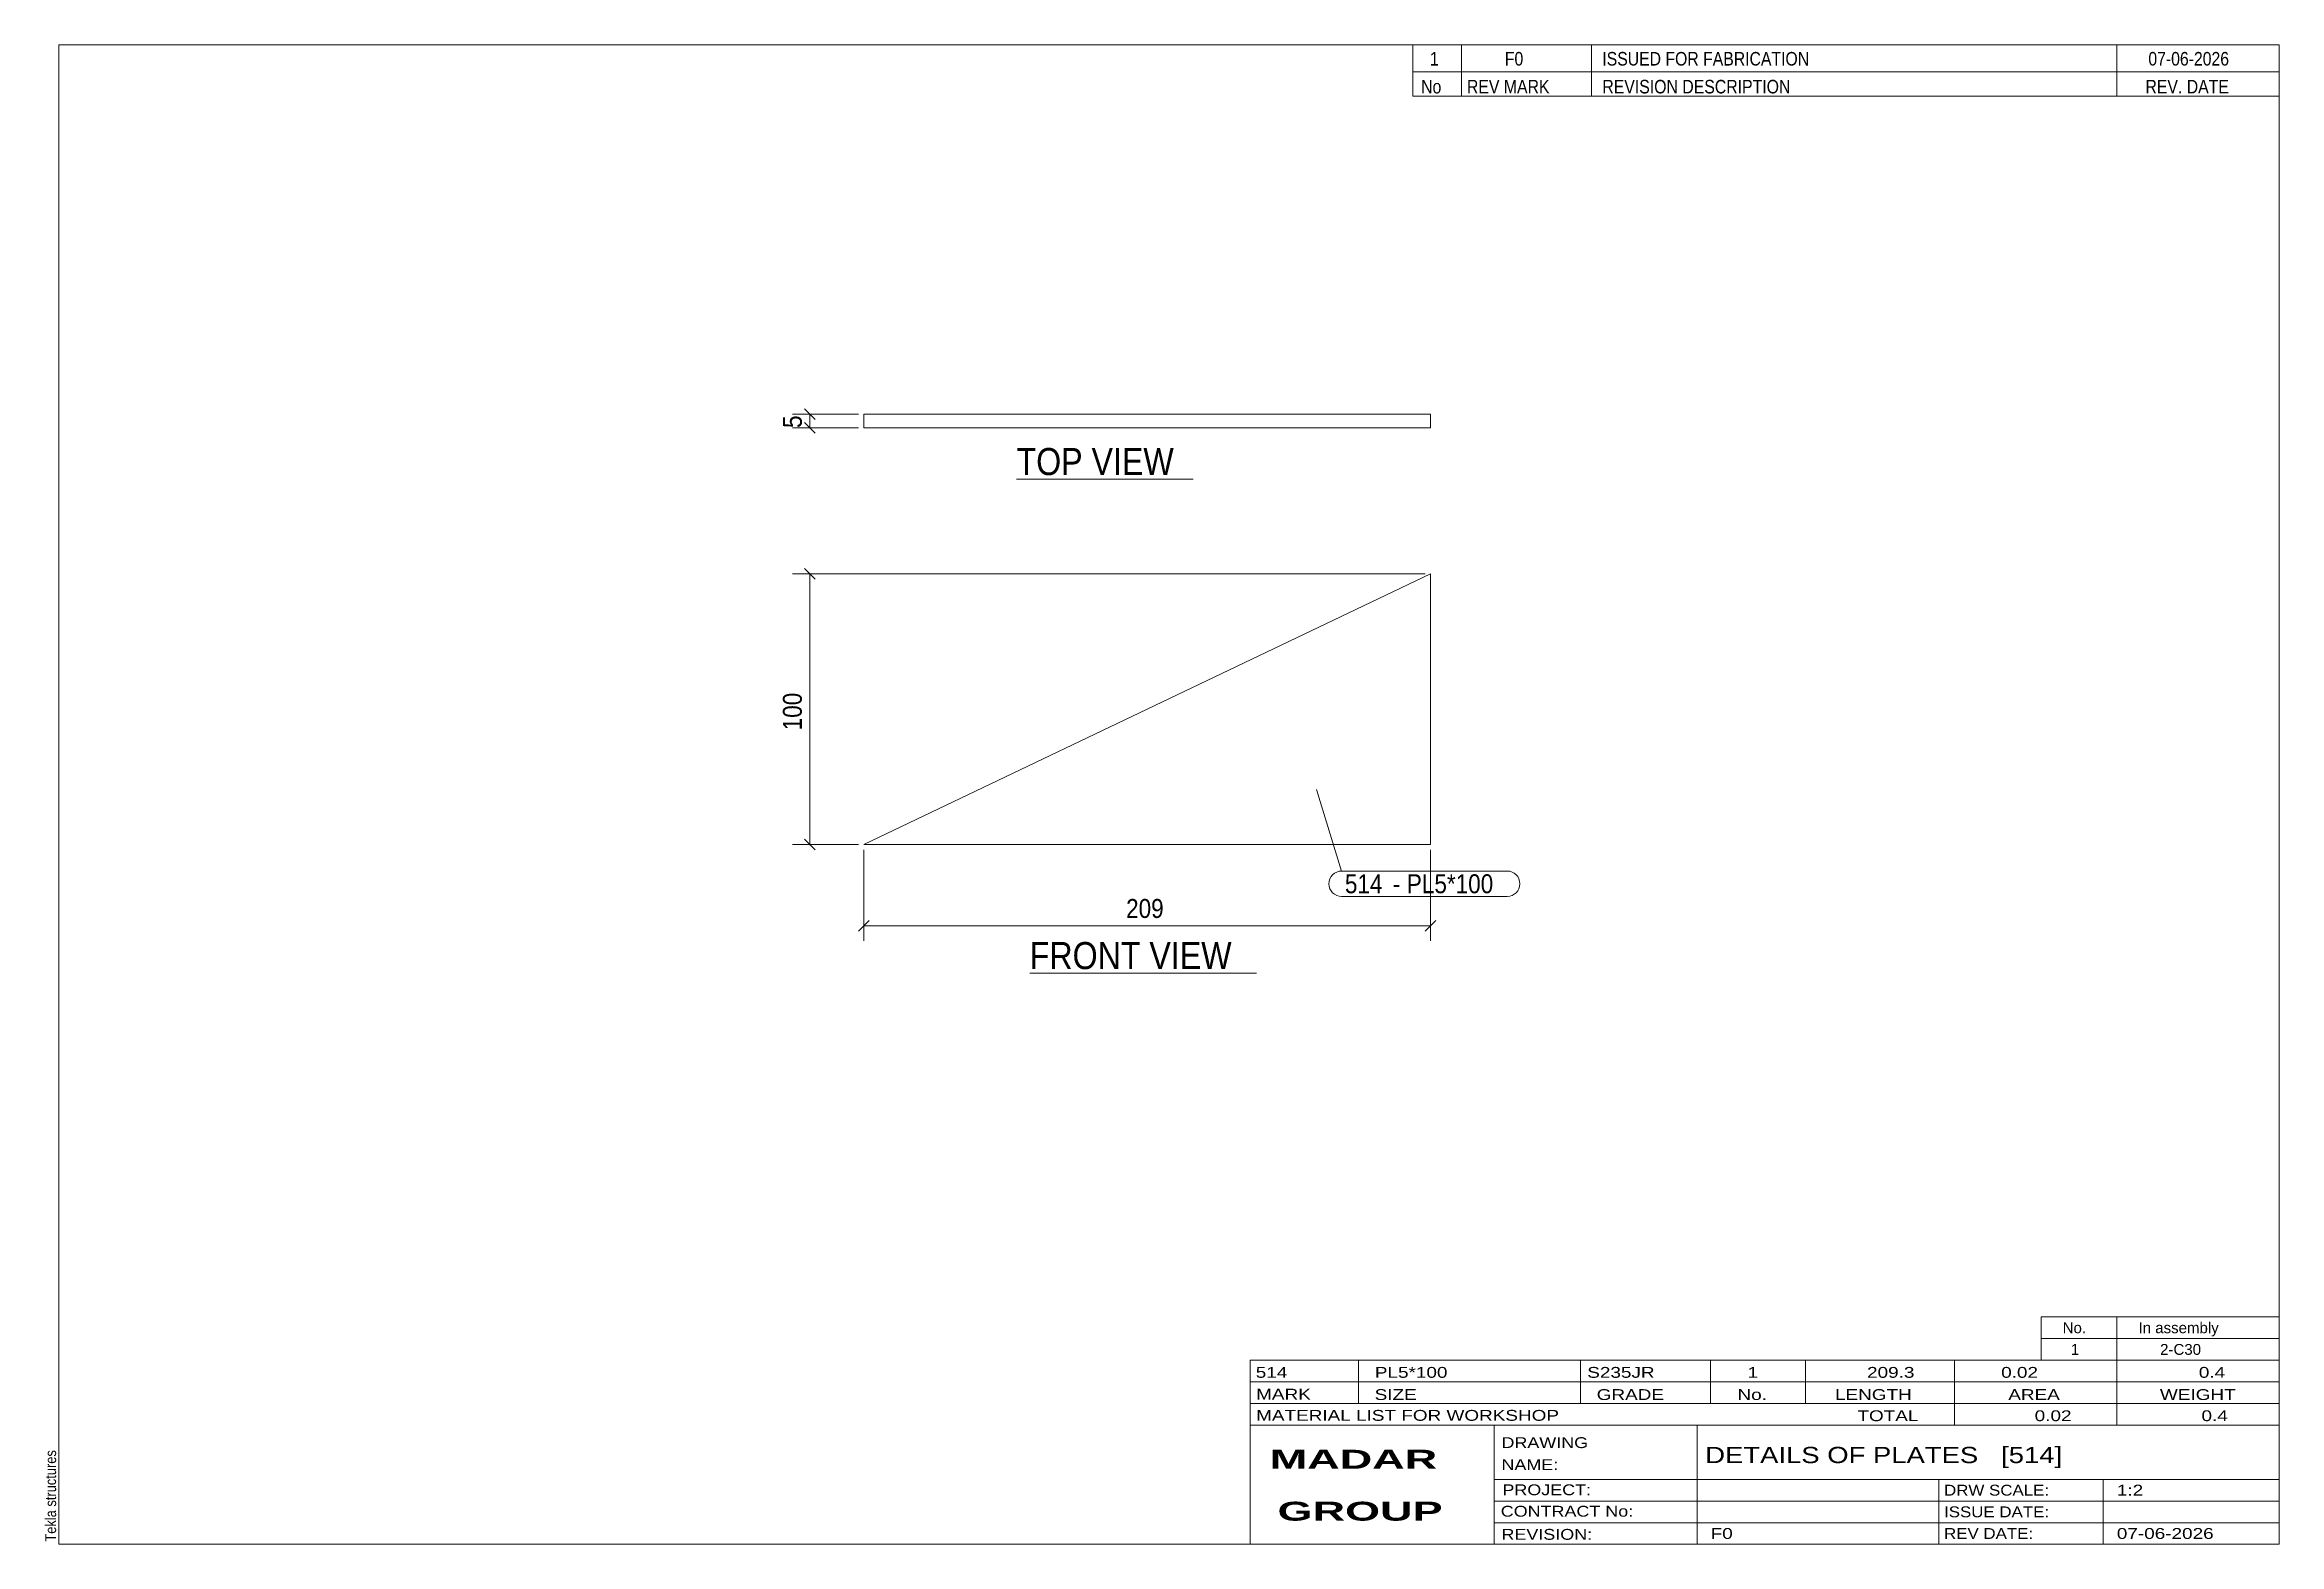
# Model space of a CAD drawing. Header units: millimetres. Extents: x 2 to 415, y 5 to 282.
import ezdxf

# ---------------------------------------------------------------- set-up
doc = ezdxf.new("R2010")
doc.units = ezdxf.units.MM
doc.linetypes.add('XKITLINE00', pattern=[0])
doc.linetypes.add('XKITLINE02', pattern=[4, 2, -2])
for name, color, linetype, lineweight in [('Dimensions', 7, 'Continuous', 0), ('DrawingSheet', 5, 'Continuous', 0), ('OtherObjectType', 7, 'Continuous', 0), ('Part', 2, 'Continuous', 0), ('PartMark', 7, 'Continuous', 0)]:
    doc.layers.add(name, color=color, linetype=linetype, lineweight=lineweight)
doc.styles.add('ARIAL', font='ARIAL.TTF')
doc.styles.add('ARIAL_BOLD', font='ARIALBD.TTF')
doc.styles.add('ARIAL_NARROW', font='ARIALN.TTF')

# ---------------------------------------------------------------- blocks, each defined once
blk = doc.blocks.new('*A1')
at = {"layer": 'Part', "color": 2, "linetype": 'XKITLINE00', "lineweight": 0}
for p, q in [((258.29, 184.25), (153.65, 134.25)), ((258.29, 134.25), (258.29, 184.25)), ((153.65, 134.25), (258.29, 134.25))]:
    blk.add_line(p, q, dxfattribs=at)
blk = doc.blocks.new('*A2')
at = {"layer": 'Part', "color": 2, "linetype": 'XKITLINE00', "lineweight": 0}
for p, q in [((153.65, 211.25), (153.65, 213.75)), ((258.29, 213.75), (153.65, 213.75)), ((258.29, 211.25), (153.65, 211.25)), ((258.29, 211.25), (258.29, 213.75)), ((258.29, 213.75), (258.29, 213.75)), ((258.29, 211.25), (258.29, 211.25))]:
    blk.add_line(p, q, dxfattribs=at)
at = {"layer": 'Part', "color": 7, "linetype": 'XKITLINE02', "lineweight": 0}
for p, q in [((258.29, 211.25), (258.29, 213.75)), ((258.29, 213.75), (258.29, 213.75)), ((258.29, 211.25), (258.29, 211.25))]:
    blk.add_line(p, q, dxfattribs=at)
blk = doc.blocks.new('*A3')
at = {"layer": 'DrawingSheet', "color": 5, "linetype": 'XKITLINE00', "lineweight": 0}
for p, q in [((415, 282), (5, 282)), ((5, 282), (5, 5)), ((415, 5), (415, 282)), ((5, 5), (415, 5))]:
    blk.add_line(p, q, dxfattribs=at)
at = {"layer": 'DrawingSheet', "color": 5, "style": 'ARIAL', "width": 0.85}
blk.add_text('Tekla structures', height=2, rotation=90, dxfattribs=at).set_placement((4.5, 5.5))
blk = doc.blocks.new('*A4')
at = {"layer": 'OtherObjectType', "color": 7, "linetype": 'XKITLINE00', "lineweight": 0}
for p, q in [((371, 47), (415, 47)), ((371, 43), (371, 47)), ((385, 43), (385, 47)), ((415, 43), (415, 47)), ((371, 43), (415, 43)), ((371, 39), (371, 43)), ((385, 39), (385, 43)), ((415, 39), (415, 43)), ((371, 39), (415, 39))]:
    blk.add_line(p, q, dxfattribs=at)
at = {"layer": 'OtherObjectType', "color": 7, "style": 'ARIAL_NARROW', "width": 1.211571}
for s, p in [('No.', (375, 44)), ('In assembly', (389, 44)), ('1', (376.5, 40)), ('2-C30', (392.99, 40))]:
    blk.add_text(s, height=2, dxfattribs=at).set_placement(p)
blk = doc.blocks.new('*A5')
at = {"layer": 'OtherObjectType', "color": 7, "linetype": 'XKITLINE00', "lineweight": 0}
for p, q in [((255, 282), (415, 282)), ((415, 282), (255, 282)), ((255, 282), (255, 277)), ((264, 282), (264, 277)), ((288, 282), (288, 277)), ((385, 282), (385, 277)), ((415, 282), (415, 277)), ((255, 277), (415, 277)), ((255, 277), (255, 272.5)), ((255, 277), (415, 277)), ((264, 277), (264, 272.5)), ((288, 277), (288, 272.5)), ((385, 277), (385, 272.5)), ((415, 277), (415, 272.5)), ((415, 272.5), (255, 272.5))]:
    blk.add_line(p, q, dxfattribs=at)
at = {"layer": 'OtherObjectType', "color": 7, "style": 'ARIAL_NARROW'}
for s, width, p in [('1', 1.017001, (258.16, 278.15)), ('F0', 1.017001, (272, 278.15)), ('ISSUED FOR FABRICATION', 1.017001, (290, 278.15)), ('07-06-2026', 1.017001, (390.82, 278.15)), ('No', 1.02, (256.54, 273)), ('REV MARK', 1.02, (265, 273)), ('REVISION DESCRIPTION', 1.02, (290, 273)), ('REV. DATE', 1.02, (390.28, 273))]:
    blk.add_text(s, height=2.5, dxfattribs=dict(at, width=width)).set_placement(p)
blk = doc.blocks.new('*A6')
at = {"layer": 'OtherObjectType', "color": 7, "linetype": 'XKITLINE00', "lineweight": 0}
for p, q in [((225, 39), (415, 39)), ((225, 39), (225, 35)), ((225, 39), (415, 39)), ((245, 35), (245, 39)), ((286, 35), (286, 39)), ((310, 35), (310, 39)), ((327.5, 35), (327.5, 39)), ((355, 35), (355, 39)), ((385, 35), (385, 39)), ((415, 35), (415, 39)), ((225, 35), (415, 35)), ((225, 35), (225, 5)), ((225, 35), (415, 35)), ((245, 31), (245, 35)), ((286, 31), (286, 35)), ((310, 31), (310, 35)), ((327.5, 31), (327.5, 35)), ((355, 31), (355, 35)), ((385, 31), (385, 35)), ((415, 31), (415, 35)), ((225, 31), (415, 31)), ((355, 27), (355, 31)), ((385, 27), (385, 31)), ((415, 27), (415, 31)), ((225, 27), (415, 27)), ((270, 21), (270, 27)), ((307.5, 17), (307.5, 27)), ((415, 21), (415, 27)), ((270, 21), (270, 5)), ((415, 17), (415, 21)), ((270, 17), (415, 17)), ((307.5, 5), (307.5, 17)), ((352.16, 13), (352.16, 17)), ((382.5, 5), (382.5, 17)), ((415, 13), (415, 17)), ((270, 13), (415, 13)), ((352.16, 5), (352.16, 13)), ((415, 9), (415, 13)), ((270, 9), (415, 9)), ((415, 5), (415, 9)), ((225, 5), (415, 5)), ((262.5, 5), (415, 5))]:
    blk.add_line(p, q, dxfattribs=at)
at = {"layer": 'OtherObjectType', "color": 7, "style": 'ARIAL_NARROW'}
for s, height, width, p in [('514', 2, 1.525501, (226.01, 35.76)), ('PL5*100', 2, 1.525501, (248, 35.76)), ('S235JR', 2, 1.525501, (287.22, 35.76)), ('1', 2, 1.525501, (316.82, 35.76)), ('209.3', 2, 1.525501, (338.88, 35.76)), ('0.02', 2, 1.525501, (363.64, 35.76)), ('0.4', 2, 1.525501, (400.14, 35.76)), ('MARK', 2, 1.525501, (226.08, 31.73)), ('SIZE', 2, 1.525501, (247.96, 31.66)), ('GRADE', 2, 1.525501, (288.96, 31.66)), ('No.', 2, 1.525501, (314.96, 31.66)), ('LENGTH', 2, 1.525501, (332.96, 31.66)), ('AREA', 2, 1.525501, (364.96, 31.66)), ('WEIGHT', 2, 1.525501, (392.96, 31.66)), ('MATERIAL LIST FOR WORKSHOP', 2, 1.525501, (226.08, 27.82)), ('TOTAL', 2, 1.525501, (337.1, 27.75)), ('0.02', 2, 1.525501, (369.83, 27.75)), ('0.4', 2, 1.525501, (400.63, 27.75)), ('DRAWING', 2, 1.445, (271.38, 22.78)), ('NAME:', 2, 1.445, (271.38, 18.72)), ('DETAILS OF PLATES   [514]', 3, 1.474651, (309, 20)), ('PROJECT:', 2, 1.445, (271.55, 14.07)), ('DRW SCALE:', 2, 1.36, (353.1, 14)), ('1:2', 2, 1.525501, (385, 14)), ('CONTRACT No:', 2, 1.445, (271.25, 10.11)), ('ISSUE DATE:', 2, 1.36, (353.1, 10)), ('REVISION:', 2, 1.445, (271.38, 5.84)), ('F0', 2, 1.525501, (310, 6)), ('REV DATE:', 2, 1.36, (353.1, 6)), ('07-06-2026', 2, 1.525501, (385, 6))]:
    blk.add_text(s, height=height, dxfattribs=dict(at, width=width)).set_placement(p)
at = {"layer": 'OtherObjectType', "color": 1, "style": 'ARIAL_BOLD', "width": 1.7}
for s, p in [('MADAR ', (228.58, 18.97)), ('GROUP', (230.03, 9.37))]:
    blk.add_text(s, height=3.5, dxfattribs=at).set_placement(p)
blk = doc.blocks.new('*A7')
at = {"layer": 'Dimensions', "color": 7, "linetype": 'XKITLINE00', "lineweight": 0}
for p, q in [((153.65, 133.25), (153.65, 116.45)), ((258.29, 133.25), (258.29, 116.45)), ((154.64, 120.24), (152.66, 118.26)), ((259.28, 120.24), (257.3, 118.26)), ((153.65, 119.25), (258.29, 119.25))]:
    blk.add_line(p, q, dxfattribs=at)
at = {"layer": 'Dimensions', "color": 3}
for p in [(153.65, 119.25), (258.29, 119.25)]:
    blk.add_point(p, dxfattribs=at)
at = {"layer": 'Dimensions', "color": 3, "style": 'ARIAL', "width": 0.85}
blk.add_text('209', height=3.5, dxfattribs=at).set_placement((202.07, 120.7))
blk = doc.blocks.new('*A8')
at = {"layer": 'Dimensions', "color": 7, "linetype": 'XKITLINE00', "lineweight": 0}
for p, q in [((257.29, 184.25), (140.45, 184.25)), ((142.66, 185.24), (144.64, 183.26)), ((143.65, 134.25), (143.65, 184.25)), ((152.65, 134.25), (140.45, 134.25)), ((142.66, 135.24), (144.64, 133.26))]:
    blk.add_line(p, q, dxfattribs=at)
at = {"layer": 'Dimensions', "color": 3}
for p in [(143.65, 184.25), (143.65, 134.25)]:
    blk.add_point(p, dxfattribs=at)
at = {"layer": 'Dimensions', "color": 3, "style": 'ARIAL', "width": 0.85}
blk.add_text('100', height=3.5, rotation=90.0002, dxfattribs=at).set_placement((142.2, 155.36))
blk = doc.blocks.new('*A9')
at = {"layer": 'PartMark', "color": 7, "linetype": 'XKITLINE00', "lineweight": 0}
for p, q in [((237.21, 144.4), (241.87, 129.36)), ((241.87, 129.36), (272.42, 129.36)), ((241.87, 124.66), (272.42, 124.66))]:
    blk.add_line(p, q, dxfattribs=at)
for centre, start, end in [((241.87, 127.01), 90, 270), ((272.42, 127.01), 270, 90)]:
    blk.add_arc(centre, 2.35, start, end, dxfattribs=at)
at = {"layer": 'PartMark', "color": 1, "style": 'ARIAL', "width": 0.85}
blk.add_text('514', height=3.5, dxfattribs=at).set_placement((242.47, 125.26))
at = {"layer": 'PartMark', "color": 3, "style": 'ARIAL', "width": 0.85}
for s, p in [('PL5*100', (253.91, 125.26)), ('-', (251.31, 125.26))]:
    blk.add_text(s, height=3.5, dxfattribs=at).set_placement(p)
blk = doc.blocks.new('*A10')
at = {"layer": 'OtherObjectType', "color": 7, "linetype": 'XKITLINE00', "lineweight": 0}
blk.add_line((184.28, 110.5), (226.14, 110.5), dxfattribs=at)
at = {"layer": 'OtherObjectType', "color": 3, "style": 'ARIAL', "width": 0.85}
blk.add_text('FRONT VIEW', height=5, dxfattribs=at).set_placement((184.28, 111.25))
blk = doc.blocks.new('*A11')
at = {"layer": 'Dimensions', "color": 7, "linetype": 'XKITLINE00', "lineweight": 0}
for p, q in [((142.66, 214.74), (144.64, 212.76)), ((152.65, 213.75), (140.45, 213.75)), ((152.65, 211.25), (140.45, 211.25)), ((142.66, 212.24), (144.64, 210.26)), ((143.65, 211.25), (143.65, 213.75))]:
    blk.add_line(p, q, dxfattribs=at)
at = {"layer": 'Dimensions', "color": 3}
for p in [(143.65, 213.75), (143.65, 211.25)]:
    blk.add_point(p, dxfattribs=at)
at = {"layer": 'Dimensions', "color": 3, "style": 'ARIAL', "width": 0.85}
blk.add_text('5', height=3.5, rotation=90.0002, dxfattribs=at).set_placement((142.2, 211.2))
blk = doc.blocks.new('*A12')
at = {"layer": 'OtherObjectType', "color": 7, "linetype": 'XKITLINE00', "lineweight": 0}
blk.add_line((181.84, 201.75), (214.44, 201.75), dxfattribs=at)
at = {"layer": 'OtherObjectType', "color": 3, "style": 'ARIAL', "width": 0.85}
blk.add_text('TOP VIEW', height=5, dxfattribs=at).set_placement((181.84, 202.5))

msp = doc.modelspace()

# ---------------------------------------------------------------- block references
at = {"lineweight": 0}
for name in ['*A3', '*A5', '*A11', '*A2', '*A12', '*A8', '*A1', '*A9', '*A7', '*A10', '*A4', '*A6']:
    msp.add_blockref(name, (0, 0), dxfattribs=at)

doc.saveas('drawing.dxf')
